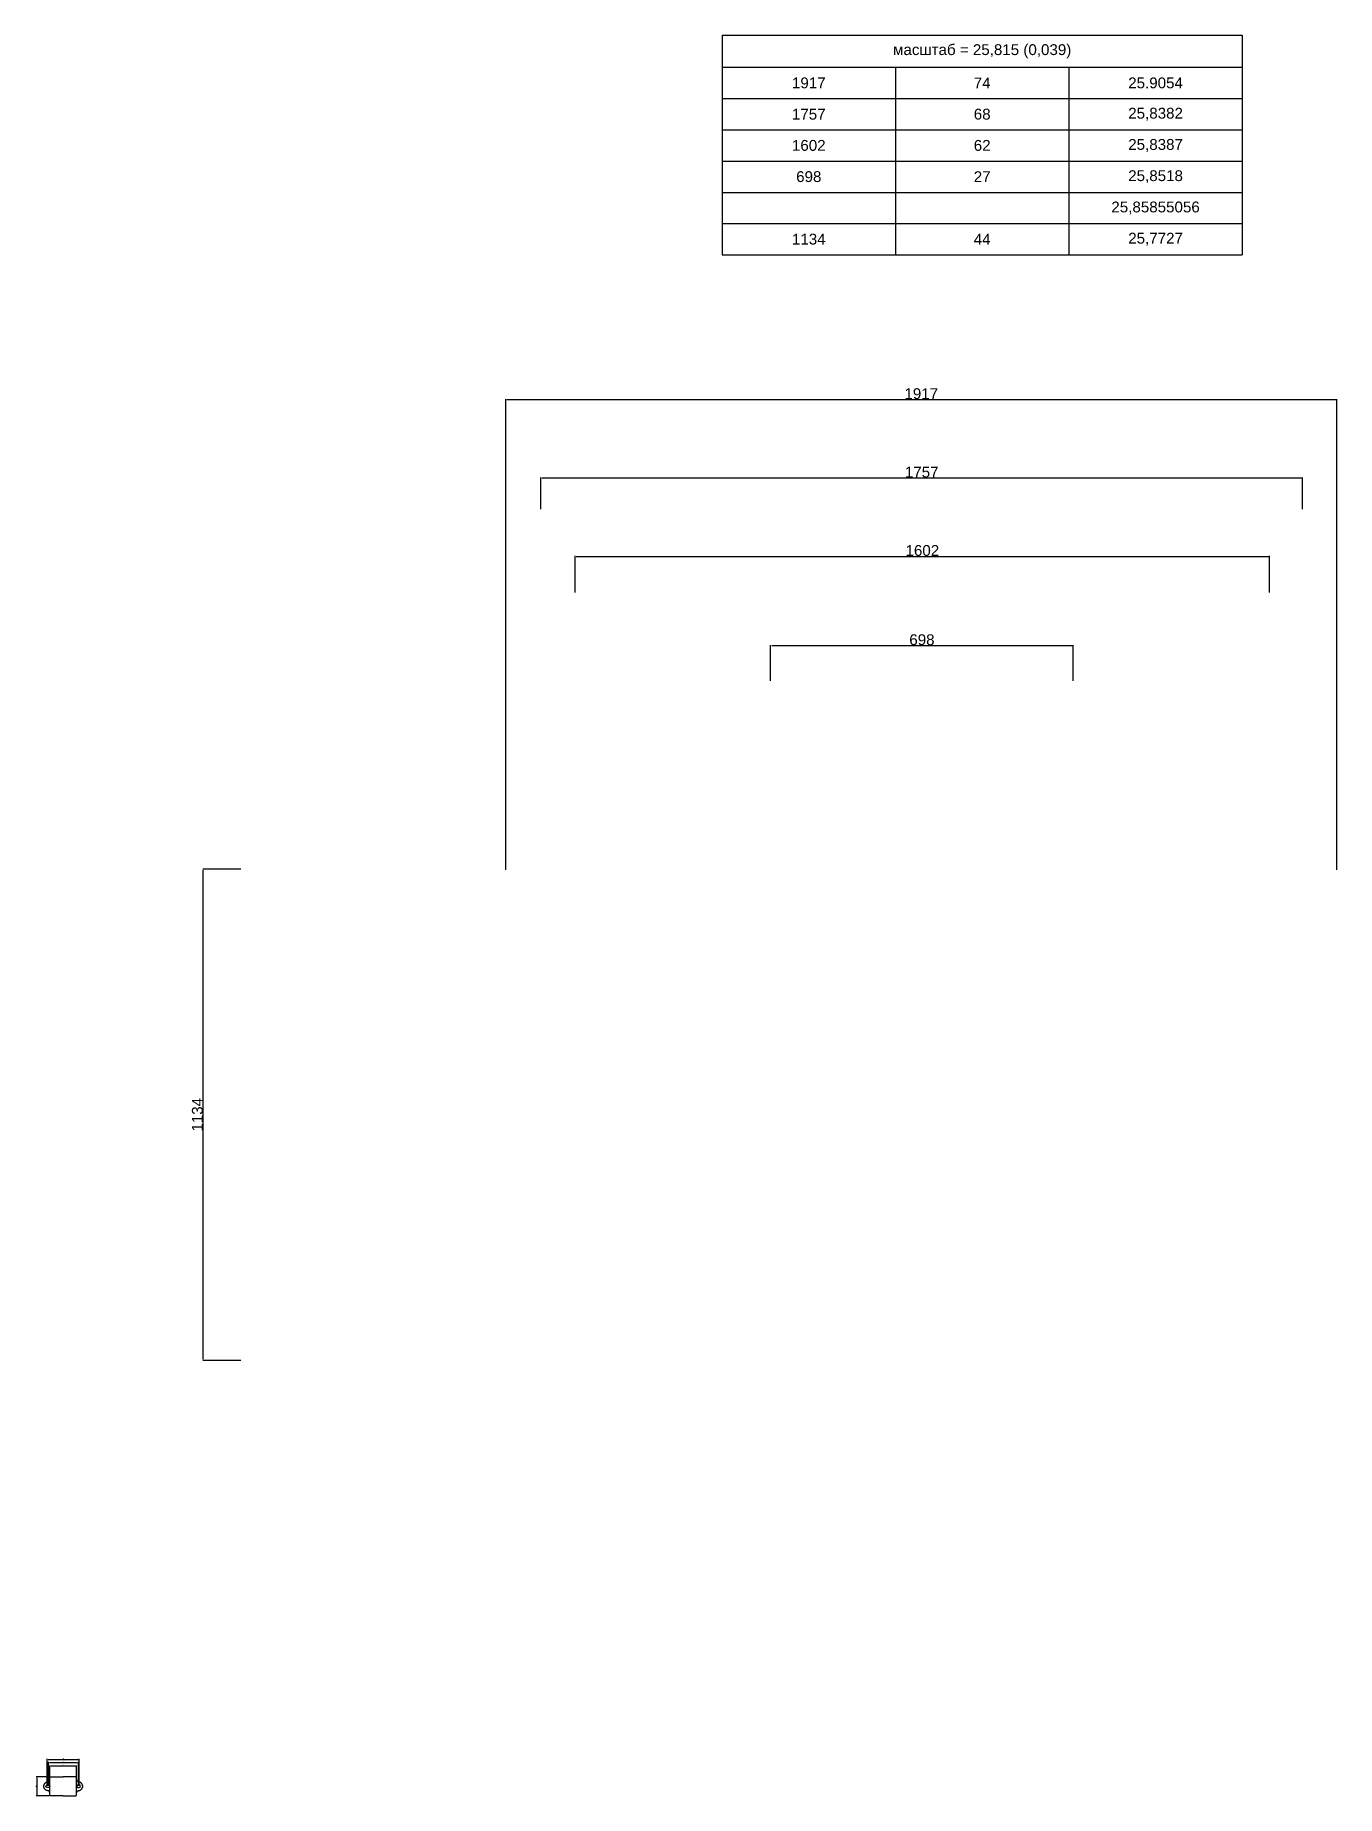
# Model space of a CAD drawing. Header units: millimetres. Extents: x 15 to 3018, y 41 to 4105.
import ezdxf

# ---------------------------------------------------------------- set-up
doc = ezdxf.new("R2010")
doc.units = ezdxf.units.MM
doc.layers.add('Dimension', color=1, linetype='Continuous')
doc.styles.get("Standard").update_dxf_attribs({"font": 'arial.ttf'})
doc.dimstyles.new('ISO-25', dxfattribs={"dimtxt": 2.5, "dimasz": 2.5, "dimexe": 1.25, "dimexo": 0.625, "dimtad": 1, "dimtxsty": 'Standard', "dimcen": 2.5, "dimadec": 0, "dimazin": 0, "dimtfac": 1, "dimtmove": 0, "dimatfit": 3, "dimfxl": 1, "dimarcsym": 0})

# ---------------------------------------------------------------- blocks, each defined once
blk = doc.blocks.new('*D1')
at = {"layer": 'Dimension', "color": 0, "lineweight": -2, "transparency": 16777216}
for p, q in [((1101, 2178.6), (1101, 3265.2)), ((1103.5, 3264), (3015.5, 3264)), ((3018, 2178.6), (3018, 3265.2))]:
    blk.add_line(p, q, dxfattribs=at)
at = {"layer": 'Dimension', "color": 0, "transparency": 16777216}
for points in [[(1103.5, 3264.4), (1103.5, 3263.6), (1101, 3264)], [(3015.5, 3264.4), (3015.5, 3263.6), (3018, 3264)]]:
    blk.add_solid(points, dxfattribs=at)
at = {"layer": 'Dimension', "color": 0, "transparency": 16777216, "insert": (2059.5, 3277.4), "char_height": 25, "attachment_point": 5}
blk.add_mtext('1917', dxfattribs=at)
blk = doc.blocks.new('*D2')
at = {"layer": 'Dimension', "color": 0, "lineweight": -2, "transparency": 16777216}
for p, q in [((1182, 3010.6), (1182, 3084.2)), ((1184.5, 3083), (2936.5, 3083)), ((2939, 3010.6), (2939, 3084.2))]:
    blk.add_line(p, q, dxfattribs=at)
at = {"layer": 'Dimension', "color": 0, "transparency": 16777216}
for points in [[(1184.5, 3083.4), (1184.5, 3082.6), (1182, 3083)], [(2936.5, 3083.4), (2936.5, 3082.6), (2939, 3083)]]:
    blk.add_solid(points, dxfattribs=at)
at = {"layer": 'Dimension', "color": 0, "transparency": 16777216, "insert": (2060.5, 3096.4), "char_height": 25, "attachment_point": 5}
blk.add_mtext('1757', dxfattribs=at)
blk = doc.blocks.new('*D3')
at = {"layer": 'Dimension', "color": 0, "lineweight": -2, "transparency": 16777216}
for p, q in [((1261, 2818.6), (1261, 2903.2)), ((1263.5, 2902), (2860.5, 2902)), ((2863, 2818.6), (2863, 2903.2))]:
    blk.add_line(p, q, dxfattribs=at)
at = {"layer": 'Dimension', "color": 0, "transparency": 16777216}
for points in [[(1263.5, 2902.4), (1263.5, 2901.6), (1261, 2902)], [(2860.5, 2902.4), (2860.5, 2901.6), (2863, 2902)]]:
    blk.add_solid(points, dxfattribs=at)
at = {"layer": 'Dimension', "color": 0, "transparency": 16777216, "insert": (2062, 2915.4), "char_height": 25, "attachment_point": 5}
blk.add_mtext('1602', dxfattribs=at)
blk = doc.blocks.new('*D4')
at = {"layer": 'Dimension', "color": 0, "lineweight": -2, "transparency": 16777216}
for p, q in [((1712, 2614.6), (1712, 2697.2)), ((1714.5, 2696), (2407.5, 2696)), ((2410, 2614.6), (2410, 2697.2))]:
    blk.add_line(p, q, dxfattribs=at)
at = {"layer": 'Dimension', "color": 0, "transparency": 16777216}
for points in [[(1714.5, 2696.4), (1714.5, 2695.6), (1712, 2696)], [(2407.5, 2696.4), (2407.5, 2695.6), (2410, 2696)]]:
    blk.add_solid(points, dxfattribs=at)
at = {"layer": 'Dimension', "color": 0, "transparency": 16777216, "insert": (2061, 2709.4), "char_height": 25, "attachment_point": 5}
blk.add_mtext('698', dxfattribs=at)
blk = doc.blocks.new('*D5')
at = {"layer": 'Dimension', "color": 0, "lineweight": -2, "transparency": 16777216}
for p, q in [((489.4, 2180), (401.8, 2180)), ((403, 1048.5), (403, 2177.5)), ((489.4, 1046), (401.8, 1046))]:
    blk.add_line(p, q, dxfattribs=at)
at = {"layer": 'Dimension', "color": 0, "transparency": 16777216}
for points in [[(402.6, 2177.5), (403.4, 2177.5), (403, 2180)], [(402.6, 1048.5), (403.4, 1048.5), (403, 1046)]]:
    blk.add_solid(points, dxfattribs=at)
at = {"layer": 'Dimension', "color": 0, "transparency": 16777216, "insert": (389.6, 1613), "char_height": 25, "attachment_point": 5, "rotation": 90}
blk.add_mtext('1134', dxfattribs=at)
blk = doc.blocks.new('*T6')
at = {"layer": 'Dimension', "color": 0, "linetype": 'ByBlock', "lineweight": -2, "transparency": 16777216}
for p, q in [((0, 0), (1200, 0)), ((0, 0), (0, -507)), ((1200, 0), (1200, -507)), ((0, -74.1), (1200, -74.1)), ((400, -74.1), (400, -507)), ((800, -74.1), (800, -507)), ((0, -146.3), (1200, -146.3)), ((0, -218.4), (1200, -218.4)), ((0, -290.6), (1200, -290.6)), ((0, -362.7), (1200, -362.7)), ((0, -434.9), (1200, -434.9)), ((0, -507), (1200, -507))]:
    blk.add_line(p, q, dxfattribs=at)
at = {"layer": 'Dimension', "color": 0, "transparency": 16777216, "char_height": 25, "attachment_point": 5}
for s, insert, width in [('масштаб = 25,815 (0,039)', (600, -37.1), 1197), ('1917', (200, -110.2), 397), ('74', (600, -110.2), 397), ('25.9054', (1000, -110.2), 397), ('1757', (200, -182.4), 397), ('68', (600, -182.4), 397), ('25,8382', (1000, -182.4), 397), ('1602', (200, -254.5), 397), ('62', (600, -254.5), 397), ('25,8387', (1000, -254.5), 397), ('698', (200, -326.6), 397), ('27', (600, -326.6), 397), ('25,8518', (1000, -326.6), 397), ('25,85855056^J', (1000, -398.8), 397), ('1134', (200, -470.9), 397), ('44', (600, -470.9), 397), ('25,7727', (1000, -470.9), 397)]:
    blk.add_mtext(s, dxfattribs=dict(at, insert=insert, width=width))
blk = doc.blocks.new('*D7')
at = {"layer": 'Dimension', "color": 0, "lineweight": -2, "transparency": 16777216}
for p, q in [((48.4, 85), (17.8, 85)), ((19, 82.5), (19, 43.5)), ((48.4, 41), (17.8, 41))]:
    blk.add_line(p, q, dxfattribs=at)
at = {"layer": 'Dimension', "color": 0, "transparency": 16777216}
for points in [[(18.6, 82.5), (19.4, 82.5), (19, 85)], [(18.6, 43.5), (19.4, 43.5), (19, 41)]]:
    blk.add_solid(points, dxfattribs=at)
at = {"layer": 'Dimension', "color": 0, "transparency": 16777216, "insert": (17.1, 63), "char_height": 2.5, "attachment_point": 5, "rotation": 90}
blk.add_mtext('44', dxfattribs=at)
blk = doc.blocks.new('*D8')
at = {"layer": 'Dimension', "color": 0, "lineweight": -2, "transparency": 16777216}
for p, q in [((43, 63.6), (43, 126.2)), ((45.5, 125), (114.5, 125)), ((117, 63.6), (117, 126.2))]:
    blk.add_line(p, q, dxfattribs=at)
at = {"layer": 'Dimension', "color": 0, "transparency": 16777216}
for points in [[(45.5, 125.4), (45.5, 124.6), (43, 125)], [(114.5, 125.4), (114.5, 124.6), (117, 125)]]:
    blk.add_solid(points, dxfattribs=at)
at = {"layer": 'Dimension', "color": 0, "transparency": 16777216, "insert": (80, 126.9), "char_height": 2.5, "attachment_point": 5}
blk.add_mtext('74', dxfattribs=at)
blk = doc.blocks.new('*D9')
at = {"layer": 'Dimension', "color": 0, "lineweight": -2, "transparency": 16777216}
for p, q in [((46, 63.6), (46, 119.2)), ((48.5, 118), (112.5, 118)), ((115, 63.6), (115, 119.2))]:
    blk.add_line(p, q, dxfattribs=at)
at = {"layer": 'Dimension', "color": 0, "transparency": 16777216}
for points in [[(48.5, 118.4), (48.5, 117.6), (46, 118)], [(112.5, 118.4), (112.5, 117.6), (115, 118)]]:
    blk.add_solid(points, dxfattribs=at)
at = {"layer": 'Dimension', "color": 0, "transparency": 16777216, "insert": (80.5, 119.9), "char_height": 2.5, "attachment_point": 5}
blk.add_mtext('69', dxfattribs=at)
blk = doc.blocks.new('*D10')
at = {"layer": 'Dimension', "color": 0, "lineweight": -2, "transparency": 16777216}
for p, q in [((49, 63.6), (49, 111.2)), ((51.5, 110), (108.5, 110)), ((111, 63.6), (111, 111.2))]:
    blk.add_line(p, q, dxfattribs=at)
at = {"layer": 'Dimension', "color": 0, "transparency": 16777216}
for points in [[(51.5, 110.4), (51.5, 109.6), (49, 110)], [(108.5, 110.4), (108.5, 109.6), (111, 110)]]:
    blk.add_solid(points, dxfattribs=at)
at = {"layer": 'Dimension', "color": 0, "transparency": 16777216, "insert": (80, 111.9), "char_height": 2.5, "attachment_point": 5}
blk.add_mtext('62', dxfattribs=at)

msp = doc.modelspace()

# ---------------------------------------------------------------- linework, layer by layer
for p, q in [((49.03, 45.883), (49, 79)), ((110.97, 45.883), (111, 79))]:
    msp.add_line(p, q)
for points in [[(80, 41), (51, 41, -0.41421356), (49, 43), (49.012, 43.573), (49.023, 44.147), (49.031, 44.723), (49.034, 45.301), (49.03, 45.883), (49.019, 46.469), (49, 47), (48.963, 47.657), (48.908, 48.251), (48.823, 48.839), (48.699, 49.414), (48.527, 49.969), (48.297, 50.499), (48, 51), (47.636, 51.453), (47, 52), (46.73, 52.162), (46.213, 52.391), (45.666, 52.555), (45.095, 52.672), (44.51, 52.762), (43.917, 52.844), (43.326, 52.937), (43, 53), (42.174, 53.22), (41.621, 53.418), (41.084, 53.651), (40.564, 53.918), (40.062, 54.217), (39.581, 54.545), (39, 55), (38.681, 55.281), (38.264, 55.686), (37.869, 56.114), (37.497, 56.562), (37.147, 57.029), (36.82, 57.514), (36.515, 58.015), (36.232, 58.53), (36, 59), (35.736, 59.599), (35.526, 60.149), (35.346, 60.708), (35.2, 61.273), (35.091, 61.845), (35.023, 62.421), (35, 63), (35.023, 63.579), (35.091, 64.155), (35.2, 64.727), (35.346, 65.292), (35.526, 65.851), (35.736, 66.401), (36, 67), (36.232, 67.47), (36.515, 67.985), (36.82, 68.486), (37.147, 68.971), (37.497, 69.438), (37.869, 69.886), (38.264, 70.314), (38.681, 70.719), (39, 71), (39.581, 71.455), (40.062, 71.783), (40.564, 72.082), (41.084, 72.349), (41.621, 72.582), (42.174, 72.78), (43, 73), (43.326, 73.063), (43.917, 73.156), (44.51, 73.238), (45.095, 73.328), (45.666, 73.445), (46.213, 73.609), (46.73, 73.838), (47, 74), (47.636, 74.547), (48, 75), (48.297, 75.501), (48.527, 76.031), (48.699, 76.586), (48.823, 77.161), (48.908, 77.749), (48.963, 78.343), (49, 79), (49.019, 79.531), (49.03, 80.117), (49.034, 80.699), (49.031, 81.277), (49.023, 81.853), (49.012, 82.427), (49, 83, -0.41421356), (51, 85), (80, 85)], [(80, 41), (109, 41, 0.41421356), (111, 43), (110.988, 43.573), (110.977, 44.147), (110.969, 44.723), (110.966, 45.301), (110.97, 45.883), (110.981, 46.469), (111, 47), (111.037, 47.657), (111.092, 48.251), (111.177, 48.839), (111.301, 49.414), (111.473, 49.969), (111.703, 50.499), (112, 51), (112.364, 51.453), (113, 52), (113.27, 52.162), (113.787, 52.391), (114.334, 52.555), (114.905, 52.672), (115.49, 52.762), (116.083, 52.844), (116.674, 52.937), (117, 53), (117.826, 53.22), (118.379, 53.418), (118.916, 53.651), (119.436, 53.918), (119.938, 54.217), (120.419, 54.545), (121, 55), (121.319, 55.281), (121.736, 55.686), (122.131, 56.114), (122.503, 56.562), (122.853, 57.029), (123.18, 57.514), (123.485, 58.015), (123.768, 58.53), (124, 59), (124.264, 59.599), (124.474, 60.149), (124.654, 60.708), (124.8, 61.273), (124.909, 61.845), (124.977, 62.421), (125, 63), (124.977, 63.579), (124.909, 64.155), (124.8, 64.727), (124.654, 65.292), (124.474, 65.851), (124.264, 66.401), (124, 67), (123.768, 67.47), (123.485, 67.985), (123.18, 68.486), (122.853, 68.971), (122.503, 69.438), (122.131, 69.886), (121.736, 70.314), (121.319, 70.719), (121, 71), (120.419, 71.455), (119.938, 71.783), (119.436, 72.082), (118.916, 72.349), (118.379, 72.582), (117.826, 72.78), (117, 73), (116.674, 73.063), (116.083, 73.156), (115.49, 73.238), (114.905, 73.328), (114.334, 73.445), (113.787, 73.609), (113.27, 73.838), (113, 74), (112.364, 74.547), (112, 75), (111.703, 75.501), (111.473, 76.031), (111.301, 76.586), (111.177, 77.161), (111.092, 77.749), (111.037, 78.343), (111, 79), (110.981, 79.531), (110.97, 80.117), (110.966, 80.699), (110.969, 81.277), (110.977, 81.853), (110.988, 82.427), (111, 83, 0.41421356), (109, 85), (80, 85)]]:
    msp.add_lwpolyline(points, format="xyb")
for points in [[(46, 60), (43, 60, -1), (43, 66), (46, 66, -1)], [(114, 60), (117, 60, 1), (117, 66), (114, 66, 1)]]:
    msp.add_lwpolyline(points, format="xyb", close=True)

# ---------------------------------------------------------------- block references
msp.add_blockref('*T6', (1600, 4105))

# ---------------------------------------------------------------- dimensions: what is measured, and where the dimension line sits
at = {"layer": 'Dimension'}
for base, p1, p2, picture, middle in [((3018, 3264), (1101, 2178), (3018, 2178), '*D1', (2059.5, 3277.389)), ((2939, 3083), (1182, 3010), (2939, 3010), '*D2', (2060.5, 3096.389)), ((2863, 2902), (1261, 2818), (2863, 2818), '*D3', (2062, 2915.389)), ((2410, 2696), (1712, 2614), (2410, 2614), '*D4', (2061, 2709.389))]:
    dim = msp.add_linear_dim(base=base, p1=p1, p2=p2, dimstyle='ISO-25', override={"dimtxt": 25}, dxfattribs=at)
    dim.commit()
    dim.dimension.update_dxf_attribs({"geometry": picture, "text_midpoint": middle})
dim = msp.add_linear_dim(base=(403, 2180), p1=(490, 1046), p2=(490, 2180), angle=90, dimstyle='ISO-25', override={"dimtxt": 25}, dxfattribs=at)
dim.commit()
dim.dimension.update_dxf_attribs({"geometry": '*D5', "text_midpoint": (389.602, 1613)})
for base, p1, p2, picture, middle in [((117, 125), (43, 63), (117, 63), '*D8', (80, 126.875)), ((115, 118), (46, 63), (115, 63), '*D9', (80.5, 119.901)), ((111, 110), (49, 63), (111, 63), '*D10', (80, 111.901))]:
    dim = msp.add_linear_dim(base=base, p1=p1, p2=p2, dimstyle='ISO-25', dxfattribs=at)
    dim.commit()
    dim.dimension.update_dxf_attribs({"geometry": picture, "text_midpoint": middle})
dim = msp.add_linear_dim(base=(19, 41), p1=(49, 85), p2=(49, 41), angle=90, dimstyle='ISO-25', dxfattribs=at)
dim.commit()
dim.dimension.update_dxf_attribs({"geometry": '*D7', "text_midpoint": (17.125, 63)})

doc.saveas('drawing.dxf')
